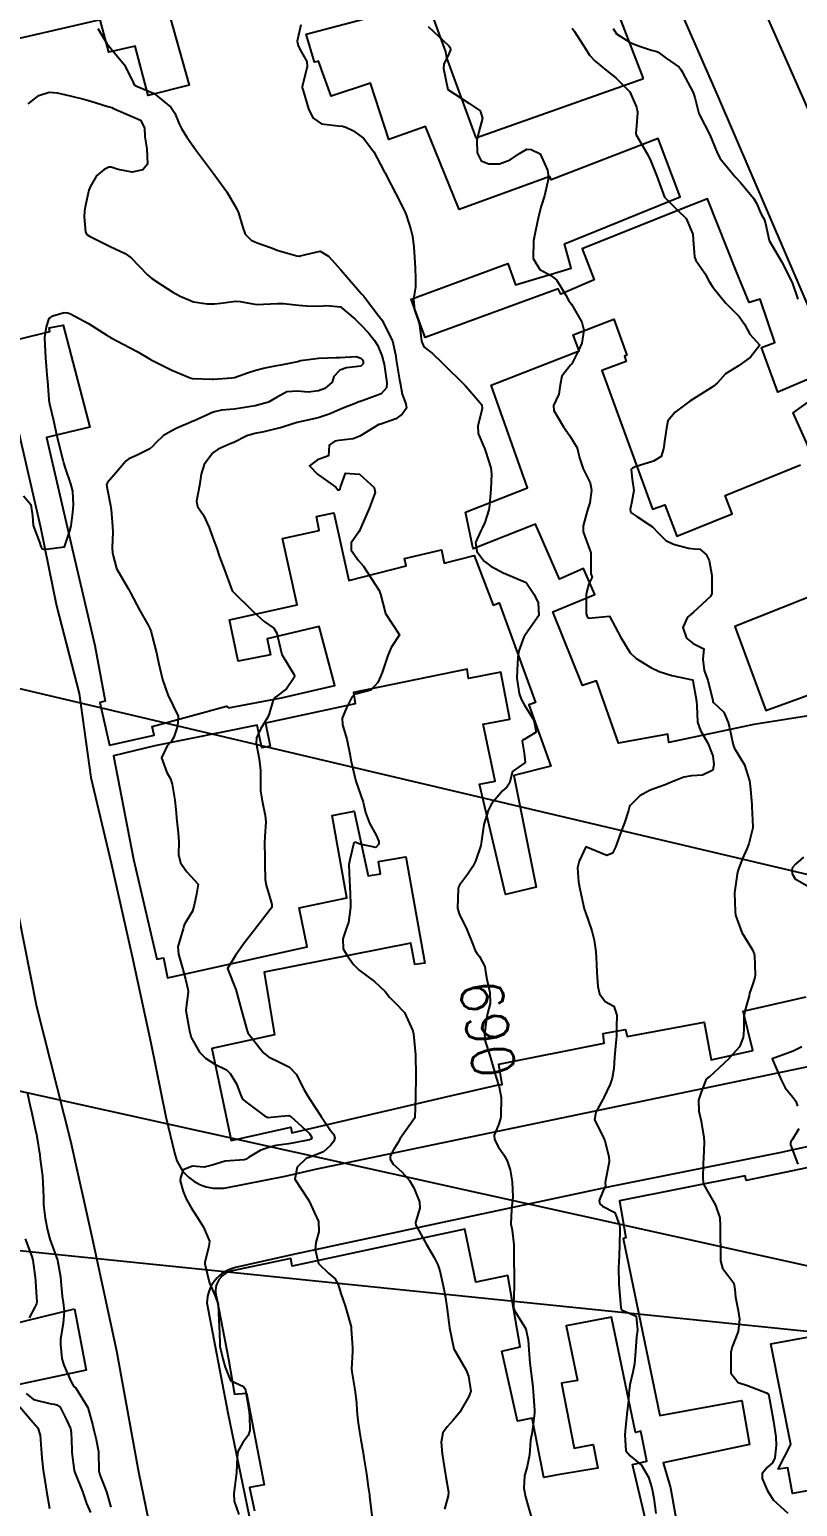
# Model space of a CAD drawing. Header units: metres. Extents: x 292545 to 299085, y 7450245 to 7463078.
# Drawn here: x 296833.4 to 296906.6, y 7453776.1 to 7453916.9 of the extents above; entities that cross this region are included whole.
import ezdxf
from ezdxf.enums import TextEntityAlignment as Align

# ---------------------------------------------------------------- set-up
doc = ezdxf.new("R2010")
doc.units = ezdxf.units.M
doc.linetypes.add('CONTINUO', pattern=[0])
for name, color, linetype in [('Cotas', 45, 'Continuous'), ('Curvas de Nivel 1m', 11, 'Continuous'), ('Curvas de Nivel 5m', 15, 'Continuous'), ('Edificações', 30, 'Continuous'), ('TEXTO', 45, 'Continuous'), ('Vias Primárias', 230, 'Continuous')]:
    doc.layers.add(name, color=color, linetype=linetype)
doc.styles.add('Style-STANDARD', font='STANDARD.shx')

msp = doc.modelspace()

# ---------------------------------------------------------------- linework, layer by layer
at = {"layer": 'Curvas de Nivel 1m', "flags": 128}
for points, elevation in [([(296839.9, 7453916.96), (296840.76, 7453915.52), (296841.31, 7453914.85), (296842.44, 7453913.5), (296843.28, 7453911.79), (296843.36, 7453911.58), (296843.54, 7453911.49), (296845.26, 7453910.76), (296846.86, 7453909.44), (296847.24, 7453908.89), (296847.64, 7453907.85), (296847.87, 7453907.43), (296848.39, 7453906.59), (296849.2, 7453905.41), (296850.75, 7453903.4), (296850.92, 7453903.14), (296851.17, 7453902.77), (296852.19, 7453901.38), (296853.13, 7453899.79), (296853.31, 7453899.37), (296853.73, 7453897.98), (296853.94, 7453897.36), (296854.51, 7453896.77), (296855.09, 7453896.52), (296856.35, 7453896.07), (296857.09, 7453895.8), (296858.86, 7453895.3), (296859.08, 7453895.26), (296859.12, 7453895.27), (296859.18, 7453895.3), (296861.09, 7453895.74), (296861.9, 7453895.26), (296863.06, 7453893.95), (296863.67, 7453893.24), (296865.04, 7453891.66), (296865.24, 7453891.43), (296865.4, 7453891.22), (296866.71, 7453889.5), (296866.96, 7453889.2), (296866.98, 7453889.18), (296867, 7453889.14), (296867.97, 7453887.19), (296868.27, 7453885.88), (296868.38, 7453885.19), (296868.66, 7453883.46), (296868.71, 7453883.18), (296868.92, 7453882.12), (296869.24, 7453881.18), (296869.32, 7453880.76), (296868.9, 7453880.21), (296868.31, 7453879.77), (296866.88, 7453879.25), (296866.69, 7453879.2), (296864.88, 7453878.11), (296864.25, 7453877.86), (296862.87, 7453877.69), (296862.5, 7453877.62), (296861.95, 7453877.26), (296861.88, 7453876.23), (296860.85, 7453875.84), (296860.09, 7453875.28), (296860.83, 7453874.47), (296862.57, 7453873.25), (296862.68, 7453873.12), (296862.81, 7453872.96), (296863, 7453873.06), (296863.04, 7453873.25), (296863.5, 7453874.57), (296864.83, 7453874.48), (296866.24, 7453873.21), (296866.32, 7453872.72), (296865.76, 7453871.22), (296865.01, 7453869.47), (296864.91, 7453869.23), (296864.86, 7453869.14), (296864.77, 7453868.99), (296864.04, 7453867.95), (296864.03, 7453867.24), (296864.73, 7453866.27), (296865.21, 7453865.71), (296865.55, 7453865.22), (296866.7, 7453863.38), (296866.79, 7453863.2), (296866.83, 7453863.06), (296867.33, 7453861.19), (296868.65, 7453859.18), (296867.85, 7453857.97), (296867.53, 7453857.2), (296866.99, 7453855.59), (296866.85, 7453855.21), (296866.6, 7453854.63), (296865.91, 7453853.9), (296864.59, 7453853.54), (296864.35, 7453853.47), (296864.1, 7453853.23), (296863.59, 7453852.22), (296863.18, 7453851.24), (296863.21, 7453850.58), (296863.62, 7453849.24), (296863.92, 7453847.83), (296864.02, 7453847.23), (296864.48, 7453845.23), (296865.19, 7453843.22), (296865.42, 7453842.25), (296865.8, 7453841.22), (296866.42, 7453840.09), (296866.69, 7453839.48), (296866.69, 7453839.21), (296866.41, 7453838.9), (296864.9, 7453839.23), (296864.41, 7453839.42), (296864.29, 7453839.36), (296864.26, 7453839.23), (296863.91, 7453837.72), (296863.83, 7453837.24), (296863.88, 7453835.73), (296863.91, 7453835.23), (296863.99, 7453833.59), (296863.99, 7453833.23), (296863.78, 7453831.77), (296863.61, 7453831.24), (296863.25, 7453830.2), (296863.28, 7453829.25), (296863.65, 7453828.6), (296864.28, 7453827.77), (296864.82, 7453827.22), (296866.26, 7453826.14), (296867.27, 7453825.19), (296867.7, 7453824.65), (296868.23, 7453824.11), (296869.12, 7453823.17), (296869.93, 7453821.43), (296869.99, 7453821.16), (296870.17, 7453819.16), (296870.22, 7453817.16), (296870.22, 7453817.09), (296870.18, 7453815.16), (296870.18, 7453815.1), (296870.1, 7453813.16), (296868.71, 7453811.18), (296868.49, 7453810.77), (296868.07, 7453810.08), (296867.75, 7453809.5), (296867.75, 7453809.19), (296868.05, 7453808.73), (296868.88, 7453808.01), (296869.61, 7453807.17), (296870.02, 7453806.48), (296870.57, 7453805.15), (296870.6, 7453804.55), (296870.18, 7453803.16), (296870.21, 7453802.93), (296871.2, 7453801.15), (296871.94, 7453799.84), (296872.3, 7453799.14), (296872.48, 7453798.58), (296872.8, 7453797.13), (296873.02, 7453796), (296873.17, 7453795.13), (296873.36, 7453793.64), (296873.43, 7453793.12), (296873.84, 7453791.12), (296875.02, 7453789.1), (296875.24, 7453788.53), (296875.44, 7453787.1), (296875.27, 7453786.58), (296874.39, 7453785.11), (296874.13, 7453784.75), (296873.76, 7453784.32), (296873.18, 7453783.7), (296872.79, 7453783.13), (296872.63, 7453782.24), (296872.72, 7453781.13), (296872.91, 7453779.93), (296873.05, 7453779.13), (296873.32, 7453777.48), (296873.29, 7453777.12), (296872.93, 7453775.86)], 691), ([(296871.39, 7453917.15), (296873.32, 7453915.33), (296873.48, 7453915.13), (296873.51, 7453914.93), (296873.31, 7453914.47), (296872.88, 7453913.55), (296872.86, 7453913.13), (296873.27, 7453911.13), (296875.25, 7453909.83), (296876.34, 7453909.09), (296876.57, 7453908.42), (296876.2, 7453907.1), (296876.02, 7453906.29), (296876.04, 7453905.1), (296876.44, 7453904.34), (296877.18, 7453904.05), (296878.19, 7453904.06), (296879.19, 7453904.43), (296880.1, 7453905.05), (296880.8, 7453905.44), (296881.2, 7453905.43), (296882.07, 7453905.02), (296882.75, 7453903.44), (296882.83, 7453903.01), (296882.84, 7453902.68), (296882.46, 7453901.02), (296882.14, 7453900.02), (296881.89, 7453899.03), (296881.59, 7453897.51), (296881.49, 7453897.03), (296881.42, 7453896.71), (296881.4, 7453895.04), (296882.03, 7453894), (296883.06, 7453893.4), (296883.61, 7453893), (296884.49, 7453891.55), (296884.8, 7453890.99), (296885.03, 7453890.67), (296886.04, 7453888.97), (296886.23, 7453888.2), (296886.04, 7453886.98), (296885.7, 7453886.26), (296885.06, 7453884.99), (296885.02, 7453884.93), (296884.96, 7453884.87), (296884.11, 7453883.83), (296883.95, 7453883), (296883.82, 7453882.11), (296883.34, 7453881.01), (296883.35, 7453880.56), (296884.28, 7453879), (296884.87, 7453878.15), (296885.59, 7453876.98), (296885.79, 7453876.05), (296886.14, 7453874.98), (296886.82, 7453873.64), (296886.95, 7453872.97), (296886.8, 7453871.75), (296886.59, 7453871.18), (296886.52, 7453870.97), (296886.17, 7453869.57), (296886.15, 7453868.98), (296886.75, 7453867.34), (296886.85, 7453867.08), (296886.88, 7453866.97), (296886.87, 7453865.11), (296886.9, 7453864.97), (296887.01, 7453864.68), (296886.71, 7453864.03), (296886.47, 7453863.2), (296886.45, 7453862.97), (296886.44, 7453861.21), (296886.49, 7453860.97), (296886.67, 7453860.77), (296888.67, 7453860.94), (296889.75, 7453858.93), (296890.63, 7453857.44), (296891.2, 7453856.91), (296892.61, 7453856.06), (296893.4, 7453855.67), (296894.61, 7453855.28), (296896.57, 7453854.88), (296896.6, 7453854.87), (296896.62, 7453854.85), (296896.62, 7453854.83), (296896.95, 7453852.85), (296896.99, 7453852.42), (296897.04, 7453850.85), (296897.32, 7453850.07), (296898.02, 7453848.84), (296898.51, 7453847.63), (296898.61, 7453846.83), (296898.5, 7453846.28), (296897.53, 7453845.8), (296896.49, 7453845.74), (296895.75, 7453845.6), (296894.49, 7453845.09), (296893.96, 7453844.88), (296892.88, 7453844.49), (296892.47, 7453844.33), (296891.55, 7453843.83), (296890.62, 7453842.92), (296890.57, 7453842.82), (296890.46, 7453842.43), (296890.09, 7453841.27), (296889.97, 7453840.93), (296889.68, 7453840.18), (296889.23, 7453838.94), (296888.96, 7453838.38), (296888.4, 7453838.14), (296886.41, 7453838.97), (296885.78, 7453837.59), (296885.63, 7453836.98), (296885.71, 7453835.64), (296885.85, 7453834.98), (296886.26, 7453833.05), (296886.29, 7453832.97), (296886.34, 7453832.8), (296886.99, 7453830.96), (296887.2, 7453830.06), (296887.36, 7453828.96), (296887.42, 7453827.81), (296887.46, 7453826.96), (296887.55, 7453825.66), (296887.7, 7453824.96), (296888.24, 7453824.22), (296889.08, 7453823.79), (296889.36, 7453822.93), (296889.33, 7453821.81), (296889.32, 7453820.93), (296889.22, 7453819.98), (296889.14, 7453818.94), (296889.07, 7453817.85), (296888.91, 7453816.94), (296888.73, 7453816.35), (296888.13, 7453815.09), (296888.08, 7453815), (296888.05, 7453814.95), (296887.37, 7453813.69), (296887.24, 7453812.96), (296888.08, 7453811.26), (296888.23, 7453810.95), (296888.59, 7453809.47), (296888.62, 7453808.94), (296888.27, 7453807.18), (296888.26, 7453806.95), (296888.29, 7453806.68), (296888.02, 7453806.12), (296887.69, 7453805.27), (296887.74, 7453804.95), (296888, 7453804.74), (296889.17, 7453804.11), (296889.62, 7453802.93), (296889.64, 7453802.59), (296889.61, 7453800.93), (296889.54, 7453799.34), (296889.53, 7453798.93), (296889.56, 7453797.29), (296889.58, 7453796.93), (296889.74, 7453795.08), (296889.78, 7453794.93), (296889.88, 7453794.83), (296891.22, 7453794.25), (296891.32, 7453792.91), (296891.23, 7453792.28), (296891.14, 7453790.91), (296891.04, 7453789.7), (296890.89, 7453788.91), (296890.59, 7453787.7), (296890.5, 7453786.92), (296890.46, 7453786.24), (296890.3, 7453784.92), (296890.15, 7453783.33), (296890.12, 7453782.92), (296890.23, 7453781.42), (296890.64, 7453780.92), (296891.71, 7453780.03), (296892.39, 7453778.89), (296892.7, 7453777.87), (296892.89, 7453776.89), (296893.09, 7453775.45)], 689), ([(296885.11, 7453916.99), (296885.34, 7453916.65), (296886.42, 7453914.97), (296886.76, 7453914.42), (296887.3, 7453913.83), (296888.37, 7453912.95), (296889.28, 7453912.24), (296890.59, 7453910.93), (296891.25, 7453909.44), (296891.33, 7453909), (296891.33, 7453908.92), (296891.23, 7453907.67), (296891.17, 7453906.98), (296891.17, 7453906.92), (296891.22, 7453906.81), (296892.32, 7453904.9), (296892.6, 7453904.31), (296893.17, 7453902.89), (296893.9, 7453900.88), (296895.13, 7453899.63), (296895.96, 7453898.86), (296896.61, 7453897.35), (296896.63, 7453896.85), (296896.75, 7453895.18), (296896.9, 7453894.85), (296897.07, 7453894.6), (296897.78, 7453893.56), (296898.17, 7453892.83), (296898.51, 7453892.29), (296899.04, 7453891.63), (296899.72, 7453890.81), (296901.01, 7453889.49), (296901.54, 7453888.79), (296902.04, 7453887.83), (296902.98, 7453886.77), (296902.11, 7453885.64), (296900.95, 7453884.8), (296899.71, 7453884.05), (296898.94, 7453883.2), (296898.54, 7453882.83), (296896.92, 7453881.83), (296896.33, 7453881.44), (296895.56, 7453880.86), (296895.18, 7453880.59), (296894.91, 7453880.4), (296894.22, 7453879.55), (296894.08, 7453878.88), (296893.93, 7453877.82), (296893.81, 7453876.88), (296893.58, 7453876.16), (296892.85, 7453875.71), (296891.1, 7453875.17), (296890.84, 7453875.04), (296890.77, 7453874.99), (296890.74, 7453874.92), (296890.83, 7453874.01), (296890.97, 7453872.92), (296890.8, 7453871.89), (296890.62, 7453871.1), (296890.66, 7453870.92), (296890.79, 7453870.77), (296891.26, 7453870.44), (296892.77, 7453869.45), (296893.29, 7453868.89), (296894.03, 7453868.16), (296894.75, 7453867.82), (296896.18, 7453867.42), (296896.75, 7453867.38), (296897.26, 7453867.35), (296897.87, 7453866.83), (296898.16, 7453866.26), (296898.41, 7453864.82), (296898.42, 7453863.1), (296898.3, 7453862.83), (296896.68, 7453861.34), (296896.41, 7453861.12), (296896.1, 7453860.86), (296895.66, 7453859.86), (296895.99, 7453858.86), (296896.65, 7453858.36), (296897.64, 7453857.84), (296897.55, 7453856.84), (296897.7, 7453855.76), (296898.03, 7453854.84), (296898.5, 7453852.9), (296898.51, 7453852.83), (296898.57, 7453852.72), (296899.56, 7453851.81), (296899.97, 7453850.81), (296900.09, 7453850.35), (296900.41, 7453848.8), (296900.53, 7453848.39), (296901.53, 7453846.79), (296902.02, 7453845.26), (296902.08, 7453844.78), (296902.23, 7453843.01), (296902.24, 7453842.78), (296902.33, 7453840.89), (296902.32, 7453840.78), (296901.93, 7453839.27), (296901.75, 7453838.79), (296901.34, 7453837.85), (296900.94, 7453836.79), (296900.83, 7453836.35), (296900.61, 7453834.8), (296900.59, 7453834.57), (296900.63, 7453832.8), (296900.68, 7453832.46), (296901.28, 7453830.79), (296902.3, 7453829.16), (296902.45, 7453828.78), (296902.47, 7453828.6), (296902.55, 7453826.78), (296902.52, 7453826.51), (296902.25, 7453825.72), (296902.02, 7453825.01), (296901.96, 7453824.78), (296901.58, 7453823.43), (296901.47, 7453822.79), (296901.46, 7453821.53), (296901.4, 7453820.79), (296901.06, 7453819.92), (296900.17, 7453818.91), (296900.06, 7453818.8), (296898.15, 7453817.03), (296898.03, 7453816.95), (296897.86, 7453816.83), (296897.39, 7453815.58), (296897.13, 7453814.84), (296897.17, 7453813.78), (296897.4, 7453812.84), (296897.65, 7453811.26), (296897.68, 7453810.83), (296897.61, 7453809.28), (296897.58, 7453808.83), (296897.55, 7453807.33), (296897.63, 7453806.83), (296898.02, 7453806.09), (296898.78, 7453804.82), (296899.18, 7453803.63), (296899.2, 7453802.82), (296899.21, 7453801.57), (296899.25, 7453800.82), (296899.24, 7453799.51), (296899.44, 7453798.81), (296899.93, 7453798.16), (296900.52, 7453797.4), (296900.6, 7453796.8), (296900.66, 7453796.04), (296900.92, 7453794.79), (296901.04, 7453793.96), (296900.92, 7453792.79), (296900.36, 7453791.31), (296900.22, 7453790.8), (296900.23, 7453790.41), (296900.24, 7453788.8), (296900.94, 7453787.92), (296901.8, 7453787.63), (296903.62, 7453786.93), (296903.79, 7453786.83), (296903.84, 7453786.76), (296903.86, 7453786.69), (296904.19, 7453784.76), (296904.29, 7453784.22), (296904.53, 7453782.75), (296904.55, 7453781.93), (296904.41, 7453780.75), (296904.21, 7453780.26), (296903.71, 7453779.84), (296903.21, 7453779.26), (296903.21, 7453778.76), (296903.68, 7453777.65), (296904.26, 7453776.75), (296905.65, 7453775.48)], 688), ([(296889, 7453916.94), (296889.34, 7453916.44), (296890.63, 7453915.62), (296891.32, 7453915.34), (296892.68, 7453914.9), (296893.17, 7453914.75), (296893.31, 7453914.68), (296894.06, 7453914.13), (296895.3, 7453913.25), (296895.47, 7453913.04), (296895.56, 7453912.87), (296895.87, 7453912.28), (296896.63, 7453910.85), (296896.8, 7453910.39), (296897.19, 7453908.84), (296897.2, 7453908.8), (296897.24, 7453908.72), (296898.23, 7453906.83), (296898.97, 7453905.05), (296899.07, 7453904.82), (296899.19, 7453904.6), (296900.63, 7453902.81), (296901.16, 7453902.26), (296902.4, 7453900.78), (296902.67, 7453900.3), (296903.13, 7453899.27), (296903.4, 7453898.77), (296903.52, 7453898.37), (296903.87, 7453896.76), (296905.07, 7453894.75), (296906.08, 7453892.74), (296906.61, 7453891.16)], 687), ([(296833.25, 7453909.78), (296834.29, 7453910.56), (296835.26, 7453910.87), (296836.02, 7453910.82), (296837.26, 7453910.54), (296838.57, 7453910.22), (296839.25, 7453910.01), (296840.85, 7453909.51), (296841.24, 7453909.42), (296841.41, 7453909.34), (296843.23, 7453908.53), (296843.97, 7453908.21), (296844.34, 7453907.47), (296844.38, 7453906.64), (296844.58, 7453905.47), (296844.63, 7453904.02), (296844.18, 7453903.47), (296843.17, 7453903.26), (296841.83, 7453903.5), (296841.18, 7453903.75), (296840.95, 7453903.74), (296840.52, 7453903.52), (296839.78, 7453902.91), (296839.16, 7453901.85), (296839.06, 7453901.53), (296838.71, 7453899.95), (296838.64, 7453899.54), (296838.59, 7453899.01), (296838.73, 7453897.54), (296838.87, 7453897.31), (296839.1, 7453897.15), (296839.8, 7453896.82), (296841.09, 7453896.19), (296842.5, 7453895.5), (296843.08, 7453895.1), (296844.65, 7453893.47), (296844.86, 7453893.27), (296845.05, 7453893.12), (296845.97, 7453892.52), (296847.04, 7453891.84), (296847.74, 7453891.43), (296849.03, 7453890.91), (296850.32, 7453890.7), (296851.02, 7453890.7), (296851.64, 7453890.77), (296853.03, 7453890.96), (296853.46, 7453890.93), (296855.02, 7453890.66), (296855.69, 7453890.67), (296857.02, 7453890.76), (296857.6, 7453890.74), (296859.02, 7453890.6), (296859.78, 7453890.53), (296861.02, 7453890.48), (296861.72, 7453890.56), (296863.02, 7453890.43), (296864.44, 7453889.24), (296865, 7453888.68), (296865.71, 7453887.94), (296866.28, 7453887.21), (296866.55, 7453886.78), (296866.97, 7453885.79), (296867.14, 7453885.2), (296867.18, 7453884.97), (296867.43, 7453883.19), (296867.41, 7453882.72), (296866.92, 7453882.15), (296865.19, 7453881.5), (296864.91, 7453881.41), (296864.78, 7453881.36), (296864.44, 7453881.23), (296863.35, 7453880.8), (296862.91, 7453880.62), (296861.96, 7453880.2), (296860.9, 7453879.84), (296859.03, 7453879.43), (296858.89, 7453879.41), (296858.81, 7453879.38), (296858.57, 7453879.3), (296857.3, 7453878.91), (296856.88, 7453878.79), (296855.71, 7453878.51), (296854.88, 7453878.35), (296854.11, 7453878.12), (296852.87, 7453877.51), (296852.77, 7453877.47), (296852.51, 7453877.37), (296851.37, 7453876.87), (296850.85, 7453876.5), (296850.04, 7453875.4), (296849.75, 7453874.48), (296849.58, 7453873.41), (296849.3, 7453871.91), (296849.41, 7453871.41), (296849.97, 7453870.58), (296850.5, 7453869.39), (296850.76, 7453868.67), (296851.23, 7453867.39), (296851.51, 7453866.61), (296851.96, 7453865.38), (296852.7, 7453863.37), (296854.67, 7453861.43), (296854.75, 7453861.35), (296855.77, 7453860.44), (296856.66, 7453859.82), (296856.97, 7453859.32), (296857.05, 7453858.91), (296857.45, 7453857.31), (296858.6, 7453855.36), (296858.64, 7453855.3), (296858.65, 7453855.25), (296858.6, 7453855.1), (296857.89, 7453854.01), (296856.96, 7453853.32), (296856.74, 7453853.16), (296856.58, 7453852.86), (296856.23, 7453851.65), (296856.1, 7453851.33), (296855.45, 7453850.25), (296855.01, 7453849.34), (296855, 7453848.86), (296855.29, 7453847.34), (296855.39, 7453846.24), (296855.39, 7453845.34), (296855.42, 7453844.29), (296855.55, 7453843.34), (296855.84, 7453841.94), (296855.9, 7453841.34), (296855.82, 7453839.94), (296855.8, 7453839.34), (296855.83, 7453837.91), (296855.83, 7453837.34), (296855.84, 7453835.86), (296855.93, 7453835.33), (296856.35, 7453833.92), (296856.49, 7453833.48), (296856.5, 7453833.33), (296856.47, 7453833.2), (296856.34, 7453832.99), (296855.61, 7453832.05), (296855.06, 7453831.34), (296854.74, 7453830.92), (296854.3, 7453830.36), (296853.86, 7453829.79), (296853.54, 7453829.36), (296853.03, 7453828.62), (296852.27, 7453827.37), (296853.04, 7453825.36), (296853.38, 7453824.21), (296853.6, 7453823.36), (296854.13, 7453821.42), (296854.16, 7453821.35), (296854.2, 7453821.25), (296855.7, 7453819.33), (296856.17, 7453818.97), (296857.27, 7453818.42), (296858.16, 7453817.96), (296858.79, 7453817.29), (296859.54, 7453815.88), (296859.87, 7453815.28), (296860.12, 7453814.91), (296861.2, 7453813.27), (296862.09, 7453811.95), (296862.4, 7453811.57), (296862.5, 7453811.25), (296862.4, 7453810.93), (296862.07, 7453810.5), (296861.41, 7453809.92), (296860.05, 7453809.38), (296859.97, 7453809.36), (296859.77, 7453809.28), (296858.91, 7453808.43), (296858.69, 7453807.29), (296860, 7453805.28), (296860.94, 7453803.27), (296860.95, 7453802.29), (296860.68, 7453801.27), (296860.61, 7453800.61), (296860.93, 7453799.27), (296861.92, 7453798.31), (296862.5, 7453797.84), (296862.8, 7453797.25), (296863.06, 7453796.4), (296863.46, 7453795.24), (296863.87, 7453793.89), (296864.03, 7453793.23), (296864.06, 7453793.03), (296864.17, 7453791.23), (296864.17, 7453790.89), (296864.08, 7453789.23), (296864.1, 7453788.93), (296864.4, 7453787.22), (296864.54, 7453785.99), (296864.59, 7453785.23), (296864.68, 7453784.3), (296864.83, 7453783.22), (296864.96, 7453782.45), (296865.18, 7453781.22), (296865.26, 7453780.75), (296865.51, 7453779.21), (296865.68, 7453777.99), (296865.79, 7453777.21), (296865.8, 7453777.08), (296866.02, 7453775.21)], 692), ([(296832.81, 7453872.42), (296833.51, 7453871.6), (296833.69, 7453870.51), (296833.74, 7453869.6), (296834.33, 7453868), (296834.48, 7453867.58), (296834.56, 7453867.4), (296834.74, 7453867.32), (296834.99, 7453867.32), (296836.74, 7453867.56), (296837.25, 7453869.07), (296837.35, 7453869.55), (296837.51, 7453870.83), (296837.57, 7453871.55), (296837.52, 7453872.85), (296837.34, 7453873.55), (296836.84, 7453874.96), (296836.66, 7453875.56), (296836.6, 7453875.81), (296836.16, 7453877.57), (296835.92, 7453878.52), (296835.7, 7453879.57), (296835.34, 7453881.14), (296835.26, 7453881.58), (296835.13, 7453883.37), (296835.12, 7453883.58), (296834.96, 7453885.58), (296834.85, 7453887.45), (296834.85, 7453887.58), (296834.87, 7453887.69), (296835, 7453888.52), (296835.28, 7453889.31), (296835.62, 7453889.57), (296836.7, 7453889.88), (296837.02, 7453889.86), (296837.24, 7453889.78), (296837.71, 7453889.55), (296839, 7453888.85), (296840.76, 7453887.74), (296840.98, 7453887.59), (296841.12, 7453887.51), (296842.97, 7453886.52), (296843.65, 7453886.16), (296844.84, 7453885.46), (296844.96, 7453885.39), (296845.11, 7453885.31), (296846.95, 7453884.4), (296848.71, 7453883.65), (296848.94, 7453883.6), (296850.79, 7453883.53), (296850.94, 7453883.54), (296852.66, 7453883.65), (296852.94, 7453883.7), (296854.16, 7453884.14), (296854.95, 7453884.4), (296855.7, 7453884.59), (296856.96, 7453884.83), (296857.36, 7453884.91), (296858.96, 7453885.23), (296859.02, 7453885.25), (296859.21, 7453885.3), (296860.97, 7453885.55), (296862.61, 7453885.61), (296862.97, 7453885.61), (296864.51, 7453885.69), (296864.97, 7453885.55), (296865.12, 7453885.38), (296865.18, 7453885.23), (296865.19, 7453884.99), (296864.96, 7453884.77), (296863.6, 7453884.6), (296862.95, 7453884.38), (296862.4, 7453883.79), (296862.22, 7453883.26), (296861.55, 7453882.64), (296860.92, 7453882.41), (296859.95, 7453882.31), (296858.92, 7453882.4), (296857.9, 7453882.33), (296856.92, 7453881.78), (296856.16, 7453881.33), (296854.91, 7453880.98), (296853.51, 7453880.76), (296852.91, 7453880.69), (296851.7, 7453880.58), (296850.9, 7453880.39), (296849.01, 7453879.53), (296848.89, 7453879.49), (296848.84, 7453879.48), (296848.7, 7453879.42), (296847.44, 7453878.88), (296846.88, 7453878.58), (296846.16, 7453878.16), (296845.39, 7453877.45), (296845.15, 7453877.16), (296844.86, 7453876.9), (296843.65, 7453876.28), (296842.85, 7453875.93), (296842.6, 7453875.74), (296842.39, 7453875.49), (296841.67, 7453874.66), (296840.82, 7453873.69), (296840.74, 7453873.51), (296840.81, 7453872.97), (296841.11, 7453871.51), (296841.17, 7453871.13), (296841.31, 7453869.5), (296841.32, 7453868.95), (296841.26, 7453867.5), (296841.29, 7453866.95), (296841.68, 7453865.5), (296842.71, 7453863.73), (296842.86, 7453863.49), (296843.02, 7453863.17), (296843.9, 7453861.48), (296844.66, 7453860.16), (296844.9, 7453859.71), (296844.98, 7453859.47), (296845.08, 7453859.03), (296845.48, 7453857.46), (296845.69, 7453856.53), (296845.93, 7453855.45), (296846.08, 7453854.93), (296846.58, 7453853.44), (296847.57, 7453851.43), (296847.5, 7453850.47), (296847.15, 7453849.43), (296846.92, 7453849.04), (296846.52, 7453848.6), (296845.98, 7453847.45), (296846.49, 7453846.06), (296846.84, 7453845.44), (296846.99, 7453844.93), (296847.24, 7453843.43), (296847.34, 7453842.54), (296847.43, 7453841.43), (296847.56, 7453840.29), (296847.61, 7453839.43), (296847.58, 7453838.25), (296847.77, 7453837.43), (296848.38, 7453836.59), (296849.46, 7453835.41), (296849.3, 7453834.46), (296849.08, 7453833.41), (296848.91, 7453832.84), (296848.32, 7453831.86), (296848.15, 7453831.59), (296848.1, 7453831.42), (296848.03, 7453831.14), (296847.54, 7453829.43), (296847.59, 7453828.74), (296847.98, 7453827.42), (296848.26, 7453826.36), (296848.48, 7453825.42), (296848.5, 7453825.16), (296848.29, 7453823.42), (296848.28, 7453823.36), (296848.63, 7453821.42), (296848.81, 7453820.8), (296849.58, 7453819.41), (296850.17, 7453818.83), (296851.04, 7453818.26), (296852.16, 7453817.71), (296852.52, 7453817.37), (296853.11, 7453816.38), (296853.5, 7453815.36), (296853.68, 7453814.92), (296854.12, 7453814.57), (296855.79, 7453813.33), (296856.1, 7453813.19), (296857.38, 7453813.31), (296858.1, 7453813.38), (296858.26, 7453813.3), (296860.09, 7453811.64), (296860.29, 7453811.28), (296860.24, 7453811.12), (296860.08, 7453811.05), (296858.62, 7453810.75), (296858.07, 7453810.67), (296856.89, 7453810.5), (296856.07, 7453810.28), (296855.37, 7453810.03), (296854.25, 7453809.35), (296854.14, 7453809.26), (296854.05, 7453809.22), (296853.84, 7453809.14), (296852.05, 7453809.03), (296850.8, 7453808.64), (296850.04, 7453808.43), (296848.91, 7453808.54), (296848.04, 7453808.19), (296847.77, 7453807.42), (296847.76, 7453807.15), (296848.02, 7453806.13), (296848.32, 7453805.42), (296848.77, 7453804.64), (296849.55, 7453803.4), (296849.98, 7453802.73), (296850.54, 7453801.39), (296850.47, 7453800.88), (296850.11, 7453799.4), (296850.1, 7453799.23), (296850.54, 7453797.39), (296851.04, 7453796.25), (296851.36, 7453795.39), (296851.45, 7453793.81), (296851.48, 7453793.38), (296851.52, 7453791.71), (296851.54, 7453791.38), (296851.83, 7453790.19), (296852.03, 7453789.38), (296852.55, 7453788.12), (296853.79, 7453787.53), (296853.92, 7453787.35), (296853.96, 7453787.18), (296854.29, 7453785.34), (296854.36, 7453784.75), (296854.38, 7453783.34), (296854.22, 7453782.87), (296853.73, 7453782.19), (296853.26, 7453781.36), (296853.18, 7453780.82), (296853.12, 7453779.36), (296852.96, 7453778.09), (296852.86, 7453777.36), (296852.91, 7453776.61), (296853.34, 7453775.35)], 693), ([(296907.14, 7453837.98), (296906.39, 7453837.33), (296906.11, 7453837.01), (296906.03, 7453836.74), (296906.06, 7453836.41), (296906.37, 7453835.92), (296908.28, 7453834.8)], 687), ([(296906.98, 7453819.92), (296906.18, 7453819.51), (296904.17, 7453818.76), (296905.02, 7453816.75), (296905.41, 7453816.01), (296906.13, 7453815.12), (296906.42, 7453814.73), (296906.59, 7453814.25)], 687), ([(296833.17, 7453815.6), (296833.45, 7453814.26), (296833.61, 7453813.59), (296834.04, 7453811.64), (296834.05, 7453811.59), (296834.08, 7453811.38), (296834.38, 7453809.59), (296834.42, 7453809.21), (296834.62, 7453807.58), (296834.67, 7453806.94), (296834.71, 7453805.58), (296834.74, 7453804.85), (296834.87, 7453803.58), (296835.1, 7453802.45), (296835.33, 7453801.58), (296835.94, 7453799.92), (296836.05, 7453799.57), (296836.35, 7453798), (296836.39, 7453797.56), (296836.5, 7453796.16), (296836.6, 7453795.56), (296836.7, 7453794.73), (296836.6, 7453793.56), (296836.35, 7453792.06), (296836.33, 7453791.56), (296836.48, 7453790.21), (296836.66, 7453789.56), (296837.35, 7453787.99), (296837.61, 7453787.54), (296837.74, 7453787.48), (296837.79, 7453787.44), (296838.94, 7453785.53), (296839.44, 7453783.83), (296839.5, 7453783.52), (296839.73, 7453782.48), (296839.94, 7453781.52), (296839.97, 7453781.27), (296839.99, 7453779.52), (296840.1, 7453779.11), (296840.73, 7453777.51), (296841.13, 7453776.03)], 694), ([(296906.71, 7453812.11), (296906.08, 7453811.05), (296905.96, 7453810.85), (296905.92, 7453810.73), (296905.91, 7453810.57), (296906.07, 7453810.17), (296906.61, 7453808.72)], 687), ([(296832.46, 7453785.61), (296833.75, 7453784.12), (296834.18, 7453783.59), (296834.41, 7453782.91), (296834.5, 7453781.58), (296834.56, 7453780.74), (296834.68, 7453779.58), (296834.87, 7453778.39), (296835.02, 7453777.58), (296835.3, 7453775.93)], 696)]:
    msp.add_lwpolyline(points, dxfattribs=dict(at, elevation=elevation))
at = {"layer": 'Curvas de Nivel 5m', "flags": 128}
for points, elevation in [([(296859.25, 7453917.3), (296858.9, 7453915.73), (296858.98, 7453915.3), (296859.31, 7453914.7), (296859.81, 7453913.8), (296859.84, 7453913.29), (296859.39, 7453911.42), (296859.39, 7453911.3), (296859.44, 7453911.13), (296859.97, 7453909.29), (296860.39, 7453908.44), (296861.23, 7453907.86), (296862.82, 7453907.66), (296863.23, 7453907.65), (296863.54, 7453907.56), (296864.19, 7453907.24), (296865.21, 7453906.49), (296866.2, 7453905.21), (296867.17, 7453903.39), (296867.27, 7453903.2), (296867.39, 7453902.98), (296868.31, 7453901.19), (296869.13, 7453899.58), (296869.29, 7453899.18), (296869.73, 7453897.79), (296869.9, 7453897.17), (296870.03, 7453896.11), (296870.08, 7453895.17), (296870.14, 7453894.1), (296870.19, 7453893.16), (296870.17, 7453892.29), (296869.99, 7453891.17), (296870.08, 7453890.1), (296870.43, 7453889.16), (296870.55, 7453888.7), (296870.75, 7453887.16), (296870.98, 7453886.62), (296871.81, 7453885.99), (296872.68, 7453885.13), (296872.96, 7453884.83), (296874.73, 7453883.11), (296874.93, 7453882.9), (296875.77, 7453881.94), (296876.49, 7453881.09), (296876.53, 7453880.71), (296876.12, 7453879.09), (296876.14, 7453878.36), (296876.69, 7453877.08), (296876.74, 7453876.96), (296876.86, 7453876.66), (296877.35, 7453875.07), (296877.43, 7453874.48), (296877.36, 7453873.08), (296877.23, 7453871.52), (296877.18, 7453871.08), (296876.78, 7453869.87), (296876.53, 7453869.34), (296876.39, 7453869.09), (296875.88, 7453867.98), (296876.01, 7453867.1), (296876.73, 7453866.19), (296877.36, 7453865.71), (296878.6, 7453865.06), (296878.72, 7453865), (296878.84, 7453864.94), (296880.71, 7453864.16), (296881.49, 7453863.03), (296881.88, 7453862.21), (296881.93, 7453861.02), (296880.65, 7453859.19), (296880.58, 7453859.12), (296880.53, 7453859.04), (296880.02, 7453857.66), (296879.93, 7453857.05), (296879.86, 7453855.79), (296879.83, 7453855.05), (296880.05, 7453853.57), (296880.24, 7453853.04), (296880.57, 7453852.46), (296881.46, 7453851.03), (296881.69, 7453849.88), (296880.53, 7453849.21), (296880.42, 7453849.16), (296880.34, 7453849.04), (296880.52, 7453847.88), (296880.62, 7453847.04), (296880.58, 7453846.96), (296880.5, 7453846.91), (296879.41, 7453846.14), (296879.14, 7453845.05), (296878.88, 7453844.66), (296878.48, 7453844.32), (296877.42, 7453843.08), (296877.09, 7453842.44), (296876.7, 7453841.09), (296876.41, 7453839.09), (296875.88, 7453837.61), (296875.64, 7453837.1), (296875.14, 7453836.33), (296874.36, 7453835.3), (296874.26, 7453835.11), (296874.23, 7453834.98), (296874.19, 7453833.11), (296874.33, 7453832.57), (296875.07, 7453831.1), (296875.62, 7453829.77), (296875.85, 7453829.09), (296876.03, 7453828.83), (296876.29, 7453828.52), (296876.78, 7453827.58), (296876.86, 7453827.08), (296876.98, 7453826.37), (296877.27, 7453825.08), (296877.28, 7453824.04), (296877.05, 7453823.08), (296876.9, 7453822.39), (296876.75, 7453821.08), (296876.83, 7453820.44), (296877.26, 7453819.08), (296877.7, 7453817.53), (296877.83, 7453817.07), (296878.14, 7453816.09), (296878.34, 7453815.07), (296878.31, 7453813.27), (296878.28, 7453813.07), (296878.1, 7453812.49), (296877.67, 7453811.49), (296877.7, 7453811.07), (296878.07, 7453810.34), (296878.6, 7453809.61), (296878.92, 7453809.06), (296879.19, 7453808.2), (296879.38, 7453807.05), (296879.45, 7453805.61), (296879.4, 7453805.05), (296879.31, 7453804.37), (296879.26, 7453803.05), (296879.38, 7453802.45), (296879.56, 7453801.05), (296879.54, 7453799.44), (296879.56, 7453799.05), (296879.59, 7453798.7), (296879.57, 7453797.05), (296879.52, 7453795.41), (296879.53, 7453795.05), (296879.61, 7453794.78), (296879.88, 7453794.36), (296880.68, 7453793.03), (296880.92, 7453791.96), (296880.98, 7453791.03), (296881.08, 7453789.77), (296881.17, 7453789.03), (296881.36, 7453787.47), (296881.39, 7453787.02), (296881.52, 7453785.28), (296881.52, 7453785.02), (296881.33, 7453783.45), (296881.25, 7453783.03), (296881.15, 7453782.44), (296881.05, 7453781.03), (296880.83, 7453779.91), (296880.57, 7453779.04), (296880.49, 7453777.85), (296880.65, 7453777.04), (296880.87, 7453776.23), (296881.23, 7453775.03)], 690), ([(296832.99, 7453801.6), (296833.61, 7453799.92), (296833.7, 7453799.59), (296833.92, 7453797.94), (296833.96, 7453797.59), (296833.97, 7453797.53), (296834.1, 7453795.59), (296834.07, 7453795.41), (296833.89, 7453795.11), (296833.37, 7453794.09)], 695), ([(296833.06, 7453786.88), (296833.78, 7453786.31), (296835.45, 7453785.9), (296835.78, 7453785.87), (296836.01, 7453785.8), (296836.32, 7453785.56), (296836.93, 7453784.38), (296837.29, 7453783.55), (296837.37, 7453783.18), (296837.41, 7453781.54), (296837.43, 7453781.26), (296837.66, 7453779.54), (296837.7, 7453779.36), (296838.43, 7453777.53), (296838.81, 7453776.38), (296839.19, 7453775.52)], 695)]:
    msp.add_lwpolyline(points, dxfattribs=dict(at, elevation=elevation))
at = {"layer": 'Edificações'}
for points in [[(296891.91, 7453912.18), (296888.9, 7453920.04), (296888.37, 7453919.99), (296883.92, 7453932.26), (296873.74, 7453928.32), (296873.08, 7453930.06), (296868.1, 7453928.25), (296873.03, 7453914.73), (296873.13, 7453914.16), (296875.93, 7453906.53)], [(296837.68, 7453794.95), (296838.79, 7453789.11), (296831.06, 7453787.44), (296829.99, 7453793.08)]]:
    msp.add_lwpolyline(points, close=True, dxfattribs=at)
for points in [[(296845.57, 7453922.42), (296848.61, 7453911.54), (296844.7, 7453910.58), (296843.45, 7453915.28), (296840.96, 7453914.71), (296840.14, 7453917.79), (296829.07, 7453915.22)], [(296907.69, 7453883.57), (296904.69, 7453882.29), (296903.16, 7453886.55), (296904.43, 7453887.03), (296903.01, 7453891.17), (296901.98, 7453890.85), (296900.78, 7453893.76), (296898.01, 7453900.71), (296895.82, 7453899.87), (296886.05, 7453895.96), (296887.19, 7453893.01), (296884.01, 7453891.64), (296883.77, 7453892.14), (296871.11, 7453887.51), (296869.77, 7453891.17), (296878.99, 7453894.57), (296879.7, 7453892.52), (296885.02, 7453894.11), (296884.38, 7453896.43), (296895.39, 7453900.92), (296893.31, 7453906.48), (296883.11, 7453902.52), (296882.98, 7453902.86), (296874.35, 7453899.69), (296871.13, 7453907.62), (296867.62, 7453906.38), (296865.9, 7453911.73), (296862.15, 7453910.49), (296860.94, 7453913.83), (296860.55, 7453913.73), (296859.76, 7453916.42), (296869.4, 7453918.96)], [(296908.63, 7453851.62), (296902.43, 7453850.63), (296894.33, 7453848.92), (296894.21, 7453849.72), (296889.52, 7453848.84), (296887.43, 7453854.8), (296886.1, 7453854.33), (296883.26, 7453861.36), (296887.26, 7453863.03), (296886.19, 7453865.48), (296883.89, 7453864.46), (296881.62, 7453869.73), (296875.67, 7453867.38), (296874.94, 7453870.86), (296880.86, 7453873.18), (296877.39, 7453882.95), (296885.78, 7453886.22), (296885.2, 7453887.75), (296889.09, 7453889.26), (296890.3, 7453885.82), (296890.1, 7453885.74), (296890.25, 7453885.22), (296887.92, 7453884.37), (296892.77, 7453871.16), (296893.93, 7453871.57), (296895.08, 7453868.56), (296900.36, 7453870.71), (296899.7, 7453872.46), (296906.87, 7453875.36)], [(296832.38, 7453887.33), (296835.33, 7453888.08), (296835.25, 7453888.41), (296836.6, 7453888.68), (296839.14, 7453878.96), (296835.02, 7453877.97), (296837.45, 7453867.41), (296839.61, 7453858.16), (296840.59, 7453852.86), (296840.08, 7453852.73), (296841, 7453848.66), (296845.26, 7453849.62), (296845.07, 7453850.42), (296852.16, 7453852.38), (296852.35, 7453852.22), (296857.4, 7453853.16), (296862.48, 7453854.34), (296861, 7453859.95), (296856.03, 7453858.79), (296856.35, 7453857.28), (296853.28, 7453856.66), (296852.45, 7453860.59), (296858.9, 7453862.04), (296857.49, 7453868.34), (296860.99, 7453869.12), (296860.73, 7453870.44), (296862.39, 7453870.79), (296863.83, 7453864.35), (296869.29, 7453865.74), (296869.14, 7453866.44), (296872.66, 7453867.28), (296872.9, 7453866.01), (296875.77, 7453866.72), (296877.59, 7453862.01), (296878.15, 7453862.21), (296881.62, 7453852.72), (296880.99, 7453852.5), (296883.08, 7453846.66), (296879.54, 7453845.76), (296881.68, 7453835.13), (296878.75, 7453834.42), (296876.28, 7453844.94), (296877.78, 7453845.22), (296876.64, 7453850.67), (296879.17, 7453851.14), (296878.32, 7453855.6), (296875.24, 7453855), (296875.1, 7453855.9), (296864.26, 7453853.69), (296864.44, 7453852.61), (296855.89, 7453850.76), (296856.34, 7453848.55), (296855.53, 7453848.39), (296855.09, 7453850.55), (296845.32, 7453848.59), (296841.41, 7453847.64), (296843.29, 7453837.78), (296845.54, 7453828.26), (296846.15, 7453828.39), (296846.53, 7453826.47), (296859.85, 7453829.44), (296859.1, 7453833.15), (296863.62, 7453834.12), (296862.24, 7453841.97), (296864.32, 7453842.38), (296865.66, 7453836.19), (296866.84, 7453836.38), (296866.64, 7453837.56), (296869.24, 7453838), (296871.05, 7453827.89), (296870.1, 7453827.75), (296869.73, 7453829.78), (296855.74, 7453827.04), (296856.75, 7453821.04), (296850.76, 7453819.76), (296852.6, 7453810.97), (296858.31, 7453812.25), (296858.4, 7453811.73), (296873.22, 7453815.19), (296877.94, 7453816.25), (296878.42, 7453816.33), (296878.11, 7453818.25), (296888.17, 7453820.25), (296888.06, 7453821.19), (296890.2, 7453821.57), (296890.34, 7453820.89), (296897.7, 7453822.26), (296898.36, 7453818.67), (296902.31, 7453819.56), (296901.4, 7453823.3), (296907.42, 7453824.68)], [(296907.81, 7453876.64), (296906.16, 7453880.32), (296908.42, 7453881.94)], [(296916.21, 7453866.16), (296900.62, 7453859.98), (296903.57, 7453851.97), (296908, 7453853.58)], [(296907.48, 7453808.38), (296901.7, 7453807.18), (296901.6, 7453807.62), (296889.62, 7453805.25), (296890.22, 7453801.7), (296889.96, 7453801.66), (296893.47, 7453784.77), (296901.27, 7453786.2), (296902, 7453782.01), (296893.79, 7453780.27), (296894.47, 7453777.87), (296895.54, 7453771.99)], [(296908.57, 7453777.79), (296906.09, 7453777.33), (296905.65, 7453779.8), (296904.73, 7453779.68), (296905.94, 7453782.03), (296904.04, 7453791.61), (296909.75, 7453792.65)]]:
    msp.add_lwpolyline(points, dxfattribs=at)
msp.add_lwpolyline([(296892.53, 7453773.01), (296890.85, 7453780.12), (296892.21, 7453780.42), (296891.64, 7453783.29), (296891.15, 7453783.16), (296888.87, 7453794.16), (296884.54, 7453793.33), (296885.6, 7453788.1), (296884.1, 7453787.85), (296885.3, 7453781.66), (296887.12, 7453782.03), (296887.56, 7453779.76), (296883.54, 7453779.08), (296882.41, 7453778.88), (296881.29, 7453784.53), (296879.91, 7453784.24), (296878.39, 7453790.91), (296880.15, 7453791.31), (296878.97, 7453798.13), (296875.93, 7453797.5), (296874.87, 7453802.52), (296858.42, 7453799), (296858.3, 7453799.73), (296852.71, 7453798.57, 0.45922), (296851.24, 7453795.9), (296852.37, 7453790.14), (296852.93, 7453786.81), (296854.07, 7453786.9), (296855.64, 7453778.84), (296855.74, 7453778.18), (296854.36, 7453777.93), (296854.82, 7453775.69)], format="xyb", dxfattribs=at)
at = {"layer": 'TEXTO', "linetype": 'CONTINUO'}
for points in [[(296946.82, 7453827.05, 0), (296678.64, 7453890.29, 0)], [(296957.71, 7453787.9, 0), (296714.67, 7453841.8, 0)], [(296956.49, 7453787.76, 0), (296727.89, 7453811.16, 0)]]:
    msp.add_polyline3d(points, dxfattribs=at)
at = {"layer": 'Vias Primárias'}
for points in [[(296860.65, 7453808.24), (296923.46, 7453821.34), (296930.95, 7453823.22, 0.573751), (296932.78, 7453829.54), (296919.36, 7453864.01), (296908.68, 7453888), (296898.97, 7453910.62), (296886.65, 7453938.71)], [(296922.72, 7453925.77), (296927.46, 7453914.93), (296931.58, 7453904.41), (296935.67, 7453893.78), (296937.27, 7453889.25), (296940.28, 7453882.15), (296944.9, 7453870.12), (296948.85, 7453860.95), (296950.79, 7453854.59), (296953.91, 7453846.9), (296956.4, 7453841.94, -0.354243), (296954.78, 7453833.34), (296944.31, 7453829.63, -0.318066), (296940.18, 7453830.79), (296939.55, 7453831.47), (296936.39, 7453839.34), (296931.01, 7453852.86), (296921.29, 7453876.17), (296915.13, 7453892.06), (296906.99, 7453910.64), (296897.27, 7453932.63)], [(296821.03, 7453920.09), (296823.53, 7453911.24), (296825.59, 7453903.8), (296827.7, 7453895.74), (296830.26, 7453887.14), (296832.2, 7453879.25), (296834.44, 7453869.42), (296835.97, 7453861.92), (296838.12, 7453853.57), (296839.25, 7453845.59), (296841.18, 7453837.4), (296843.18, 7453828.52), (296844.96, 7453820.3), (296846.38, 7453813.25), (296847.24, 7453809.68, 0.314439), (296850.89, 7453806.45), (296851.95, 7453806.45), (296857.75, 7453807.58), (296860.65, 7453808.24)], [(296953.53, 7453757.12), (296947.88, 7453779.8), (296944.74, 7453791.88), (296939.6, 7453812.46, 0.378913), (296934.62, 7453815.87), (296928.88, 7453815.02), (296918.08, 7453812.7), (296904.86, 7453809.81), (296888.82, 7453806.6), (296872.31, 7453803.09), (296858.4, 7453800.08), (296853.03, 7453798.88, 0.349325), (296850.3, 7453795.5), (296852.29, 7453785.02), (296855.31, 7453770.41)]]:
    msp.add_lwpolyline(points, format="xyb", dxfattribs=at)
at = {"layer": 'Vias Primárias', "elevation": 698.92}
msp.add_lwpolyline([(296870.2, 7453649.04), (296868.13, 7453659.07), (296866.4, 7453668), (296864, 7453679.27), (296862.25, 7453688.59), (296860.05, 7453699.57), (296858.12, 7453709.26), (296856, 7453719.16), (296854, 7453728.56), (296851.1, 7453743.49), (296849.29, 7453752.83), (296847.68, 7453760.42), (296845.68, 7453770.25), (296843.8, 7453779.38), (296841.7, 7453790.92), (296839.39, 7453801.65), (296837.34, 7453810.93), (296834.09, 7453823.73), (296831.8, 7453835.27), (296829.75, 7453844.4, 0.249633), (296825.75, 7453846.77, 2.992923)], format="xyb", dxfattribs=at)

# ---------------------------------------------------------------- texts
at = {"layer": 'Cotas', "style": 'Style-STANDARD'}
msp.add_text('690', height=4, rotation=279.4327, dxfattribs=at).set_placement((296877.04, 7453821.65, 690), align=Align.MIDDLE_CENTER)

doc.saveas('drawing.dxf')
